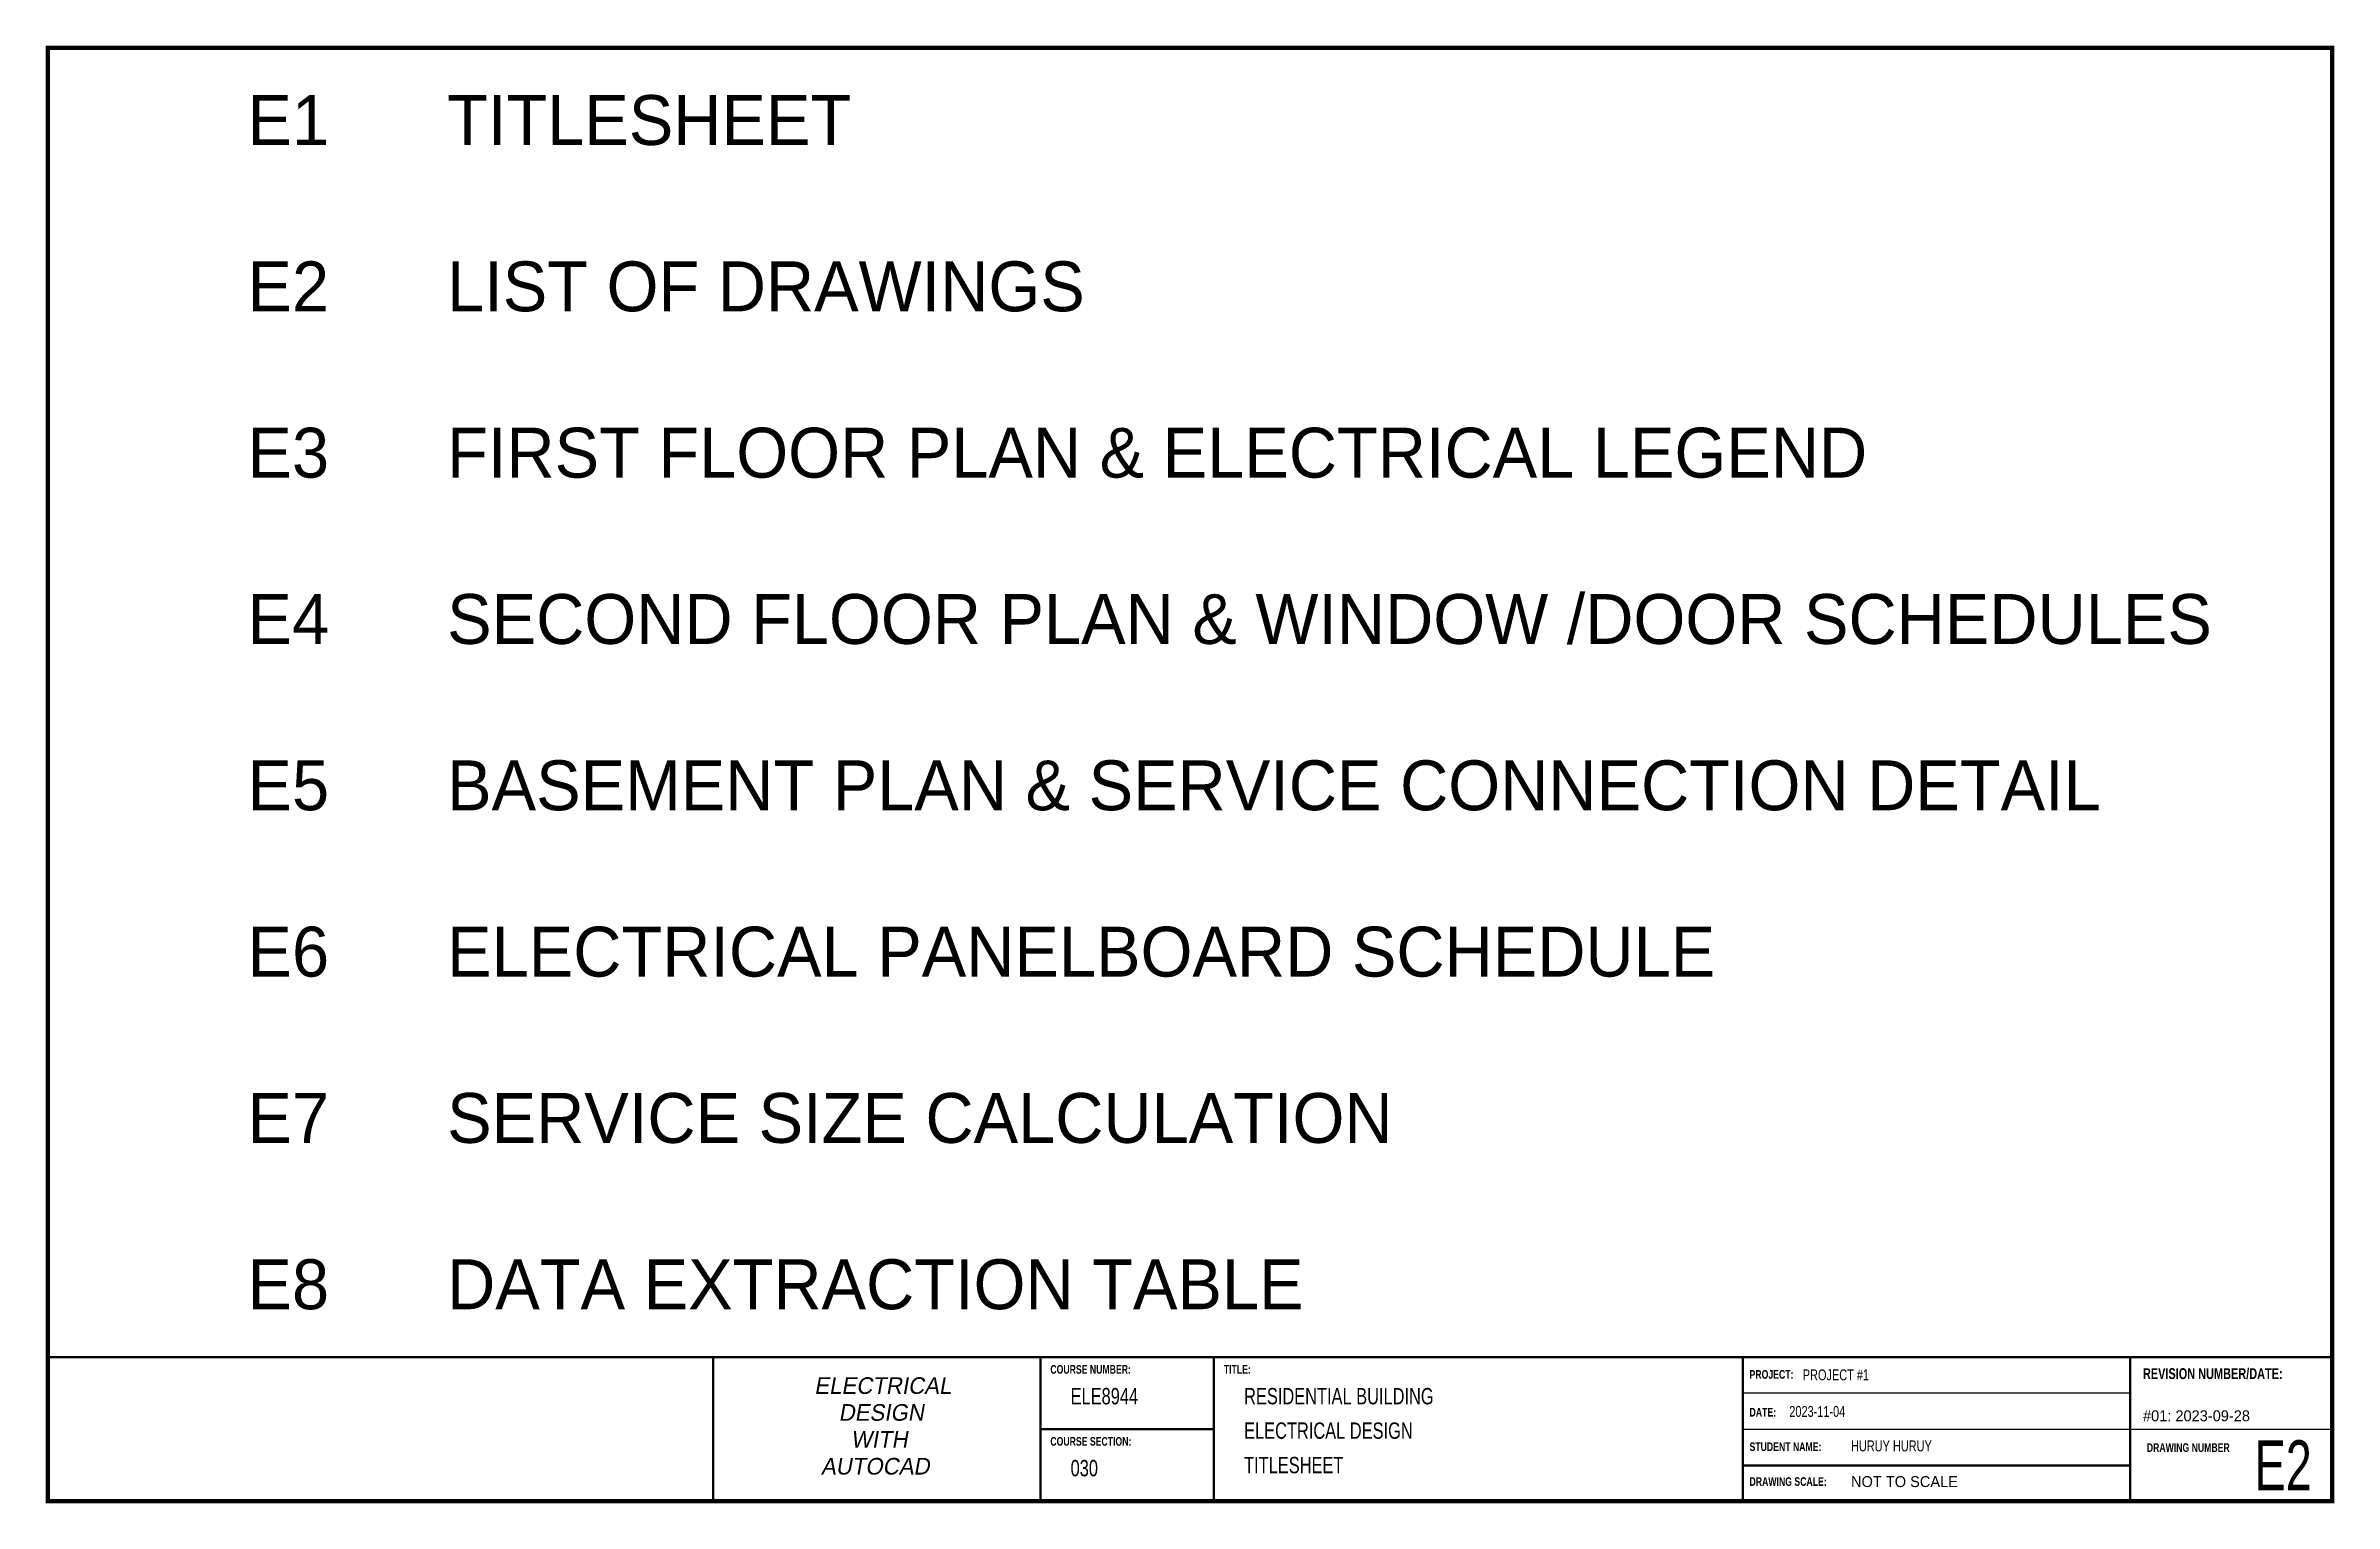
# Paper-space layout 'List of Drawings' of a CAD drawing. Header units: millimetres. Extents: x 5 to 418, y 4 to 267.
import ezdxf
from ezdxf.enums import TextEntityAlignment as Align

# ---------------------------------------------------------------- set-up
doc = ezdxf.new("R2010")
doc.units = ezdxf.units.MM
doc.header["$LTSCALE"] = 150
doc.header["$MEASUREMENT"] = 0
for name, color, linetype in [('A-TL-LIN-BRDR', 5, 'Continuous'), ('A-TL-LIN-HORZ', 5, 'Continuous'), ('A-TL-LOGO', 5, 'Continuous'), ('A-TL-TXT-ARCH', 250, 'Continuous'), ('A-TL-TXT-RED', 1, 'Continuous')]:
    doc.layers.add(name, color=color, linetype=linetype)
doc.styles.add('ARCH', font='comic.ttf', dxfattribs={"height": 9})
doc.styles.add('TITLE', font='_romant.shx', dxfattribs={"oblique": 10, "bigfont": 'bigfont.shx'})
doc.styles.add('UNIV2', font='', dxfattribs={"width": 0.75, "height": 0.09375})
doc.styles.get('UNIV2').set_extended_font_data('Univers-Light-Normal', bold=True)

# ---------------------------------------------------------------- blocks, each defined once
blk = doc.blocks.new('TITLEBLOCK TABLOID 17X11')
at = {"layer": 'A-TL-LIN-BRDR', "const_width": 79.4}
blk.add_lwpolyline([(0, 0), (41910, 0), (41910, 26670), (0, 26670)], close=True, dxfattribs=at)
at = {"layer": 'A-TL-LIN-BRDR', "const_width": 41.5}
for points in [[(-2, 2642), (41910, 2642)], [(12208, 2642), (12208, 0)], [(18210, 2642), (18210, 0)], [(21393, 2642), (21393, 0)], [(31100, 2642), (31100, 0)], [(38207, 2642), (38207, 0)], [(18210, 1321), (21393, 1321)]]:
    blk.add_lwpolyline(points, dxfattribs=at)
at = {"layer": 'A-TL-LIN-HORZ'}
for p, q in [((38207, 1979), (31100, 1979)), ((41910, 1315), (31100, 1315))]:
    blk.add_line(p, q, dxfattribs=at)
at = {"layer": 'A-TL-LIN-HORZ', "const_width": 41.5}
blk.add_lwpolyline([(38207, 652), (31100, 652)], dxfattribs=at)
at = {"layer": 'A-TL-TXT-ARCH', "style": 'ARCH', "width": 0.75}
for tag, p, height in [('PROJECT#', (32199, 2216), 200), ('COURSE', (18765, 1776), 300), ('TITLE1', (21948, 1776), 300), ('YYYY-MM-DD', (31952, 1546), 200), ('TITLE2', (21948, 1143), 300), ('FULL_NAME', (33083, 913), 200), ('SECTION', (18765, 455), 300), ('TITLE3', (21948, 511), 300)]:
    blk.add_attdef(tag, p, '', height=height, dxfattribs=at)
at = {"layer": 'A-TL-TXT-ARCH', "style": 'ARCH'}
for tag, p in [('REVISION', (38440, 1465)), ('SCALE', (33083, 257))]:
    blk.add_attdef(tag, p, '', height=200, dxfattribs=at)
at = {"layer": 'A-TL-TXT-ARCH', "style": 'ARCH', "width": 0.7}
blk.add_attdef('#', text='', height=900, dxfattribs=at).set_placement((41014, 658), align=Align.MIDDLE_CENTER)
at = {"layer": 'A-TL-TXT-RED', "style": 'TITLE', "oblique": 10}
for s, p in [('ELECTRICAL', (14061, 1967)), ('DESIGN', (14508, 1474)), ('WITH ', (14732, 980)), ('AUTOCAD', (14183, 487))]:
    blk.add_text(s, height=304.8, dxfattribs=at).set_placement(p)
at = {"layer": 'A-TL-TXT-RED', "style": 'UNIV2', "width": 0.75}
for s, height, p in [('COURSE NUMBER:', 158.75, (18393, 2337)), ('TITLE:', 158.8, (21576, 2337)), ('PROJECT:', 158.8, (31222, 2245)), ('REVISION NUMBER/DATE:', 200, (38440, 2239)), ('DATE:', 158.8, (31222, 1551)), ('COURSE SECTION:', 158.75, (18393, 1016)), ('STUDENT NAME:', 158.75, (31222, 918)), ('DRAWING NUMBER', 158.75, (38511, 902)), ('DRAWING SCALE:', 158.75, (31222, 279))]:
    blk.add_text(s, height=height, dxfattribs=at).set_placement(p)

psp = doc.layouts.new('List of Drawings')

# ---------------------------------------------------------------- block references
at = {"layer": 'A-TL-LOGO'}
ref = psp.add_blockref('TITLEBLOCK TABLOID 17X11', (5.75, 4.43), dxfattribs=dict(at, xscale=0.00983015154534609, yscale=0.00983015154534609, zscale=0.00983015154534609))
ref.add_attrib('COURSE', 'ELE8944', (190.21, 21.88), dxfattribs={"layer": 'A-TL-TXT-ARCH', "height": 2.949, "style": 'ARCH', "width": 0.75})
ref.add_attrib('SECTION', '030', (190.21, 8.9), dxfattribs={"layer": 'A-TL-TXT-ARCH', "height": 2.949, "style": 'ARCH', "width": 0.75})
ref.add_attrib('TITLE1', 'RESIDENTIAL BUILDING', (221.5, 21.88), dxfattribs={"layer": 'A-TL-TXT-ARCH', "height": 2.949, "style": 'ARCH', "width": 0.75})
ref.add_attrib('TITLE2', 'ELECTRICAL DESIGN', (221.5, 15.67), dxfattribs={"layer": 'A-TL-TXT-ARCH', "height": 2.949, "style": 'ARCH', "width": 0.75})
ref.add_attrib('TITLE3', 'TITLESHEET', (221.5, 9.45), dxfattribs={"layer": 'A-TL-TXT-ARCH', "height": 2.949, "style": 'ARCH', "width": 0.75})
ref.add_attrib('PROJECT#', 'PROJECT #1', (322.27, 26.21), dxfattribs={"layer": 'A-TL-TXT-ARCH', "height": 1.966, "style": 'ARCH', "width": 0.75})
ref.add_attrib('YYYY-MM-DD', '2023-11-04', (319.84, 19.62), dxfattribs={"layer": 'A-TL-TXT-ARCH', "height": 1.966, "style": 'ARCH', "width": 0.75})
ref.add_attrib('FULL_NAME', 'HURUY HURUY', (330.97, 13.4), dxfattribs={"layer": 'A-TL-TXT-ARCH', "height": 1.966, "style": 'ARCH', "width": 0.75})
ref.add_attrib('SCALE', 'NOT TO SCALE', (330.97, 6.96), dxfattribs={"layer": 'A-TL-TXT-ARCH', "height": 1.966, "style": 'ARCH'})
ref.add_attrib('REVISION', '#01: 2023-09-28', (383.63, 18.83), dxfattribs={"layer": 'A-TL-TXT-ARCH', "height": 1.966, "style": 'ARCH'})
ref.add_attrib('#', 'E2', dxfattribs={"layer": 'A-TL-TXT-ARCH', "height": 9, "style": 'ARCH', "width": 0.7}).set_placement((408.92, 10.89), align=Align.MIDDLE_CENTER)

# ---------------------------------------------------------------- texts
at = {"insert": (5.75, 148.5), "char_height": 9, "attachment_point": 4, "style": 'ARCH'}
psp.add_mtext_dynamic_manual_height_columns('^IE1^ITITLESHEET\\P\\P^IE2^ILIST OF DRAWINGS\\P\\P^IE3^IFIRST FLOOR PLAN & ELECTRICAL LEGEND^I\\P\\P^IE4^ISECOND FLOOR PLAN & WINDOW /DOOR SCHEDULES\\P\\P^IE5^IBASEMENT PLAN & SERVICE CONNECTION DETAIL\\P\\P^IE6^IELECTRICAL PANELBOARD SCHEDULE^I\\P\\P^IE7^ISERVICE SIZE CALCULATION\\P^I\\P^IE8^IDATA EXTRACTION TABLE', width=411.9817, gutter_width=45, heights=[0], dxfattribs=at)

doc.saveas('drawing.dxf')
